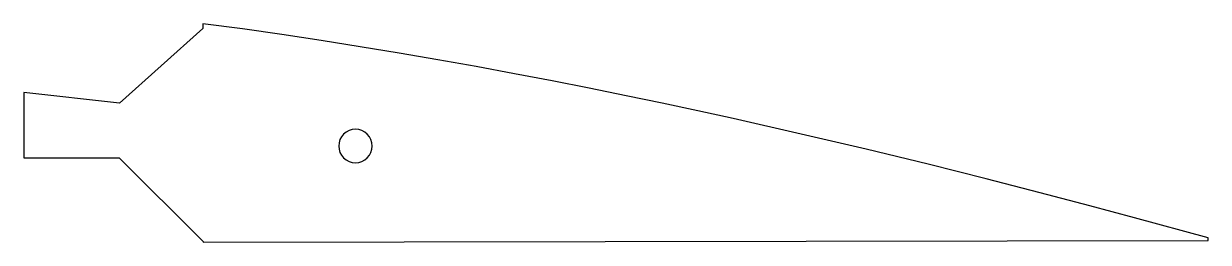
# Model space of a CAD drawing. Header units: millimetres. Extents: x 0 to 70.7, y 0 to 13.
import ezdxf

# ---------------------------------------------------------------- set-up
doc = ezdxf.new("R2010")
doc.units = ezdxf.units.MM

msp = doc.modelspace()

# ---------------------------------------------------------------- linework, layer by layer
for points in [[(10.693, 12.751), (5.727, 8.296), (0, 8.923), (0.003, 5.028), (5.7, 5.037), (10.706, 0.045), (10.706, 0), (70.7, 0.113), (70.705, 0.268), (66.3, 1.467), (63.626, 2.182), (60.667, 2.958), (57.444, 3.784), (53.978, 4.651), (50.29, 5.545), (46.403, 6.457), (42.338, 7.374), (40.245, 7.832), (38.116, 8.287), (35.953, 8.738), (33.759, 9.183), (31.536, 9.622), (29.287, 10.053), (27.016, 10.473), (24.724, 10.883), (22.414, 11.281), (20.089, 11.665), (17.752, 12.033), (15.405, 12.385), (13.051, 12.72), (10.692, 13.034)], [(20.802, 5.741), (20.783, 5.936), (20.726, 6.124), (20.633, 6.297), (20.509, 6.448), (20.357, 6.573), (20.184, 6.665), (19.997, 6.722), (19.802, 6.741), (19.607, 6.722), (19.419, 6.665), (19.246, 6.573), (19.095, 6.448), (18.97, 6.297), (18.878, 6.124), (18.821, 5.936), (18.802, 5.741), (18.821, 5.546), (18.878, 5.358), (18.97, 5.186), (19.095, 5.034), (19.246, 4.91), (19.419, 4.817), (19.607, 4.76), (19.802, 4.741), (19.997, 4.76), (20.184, 4.817), (20.357, 4.91), (20.509, 5.034), (20.633, 5.186), (20.726, 5.358), (20.783, 5.546)]]:
    msp.add_lwpolyline(points, close=True)

doc.saveas('drawing.dxf')
